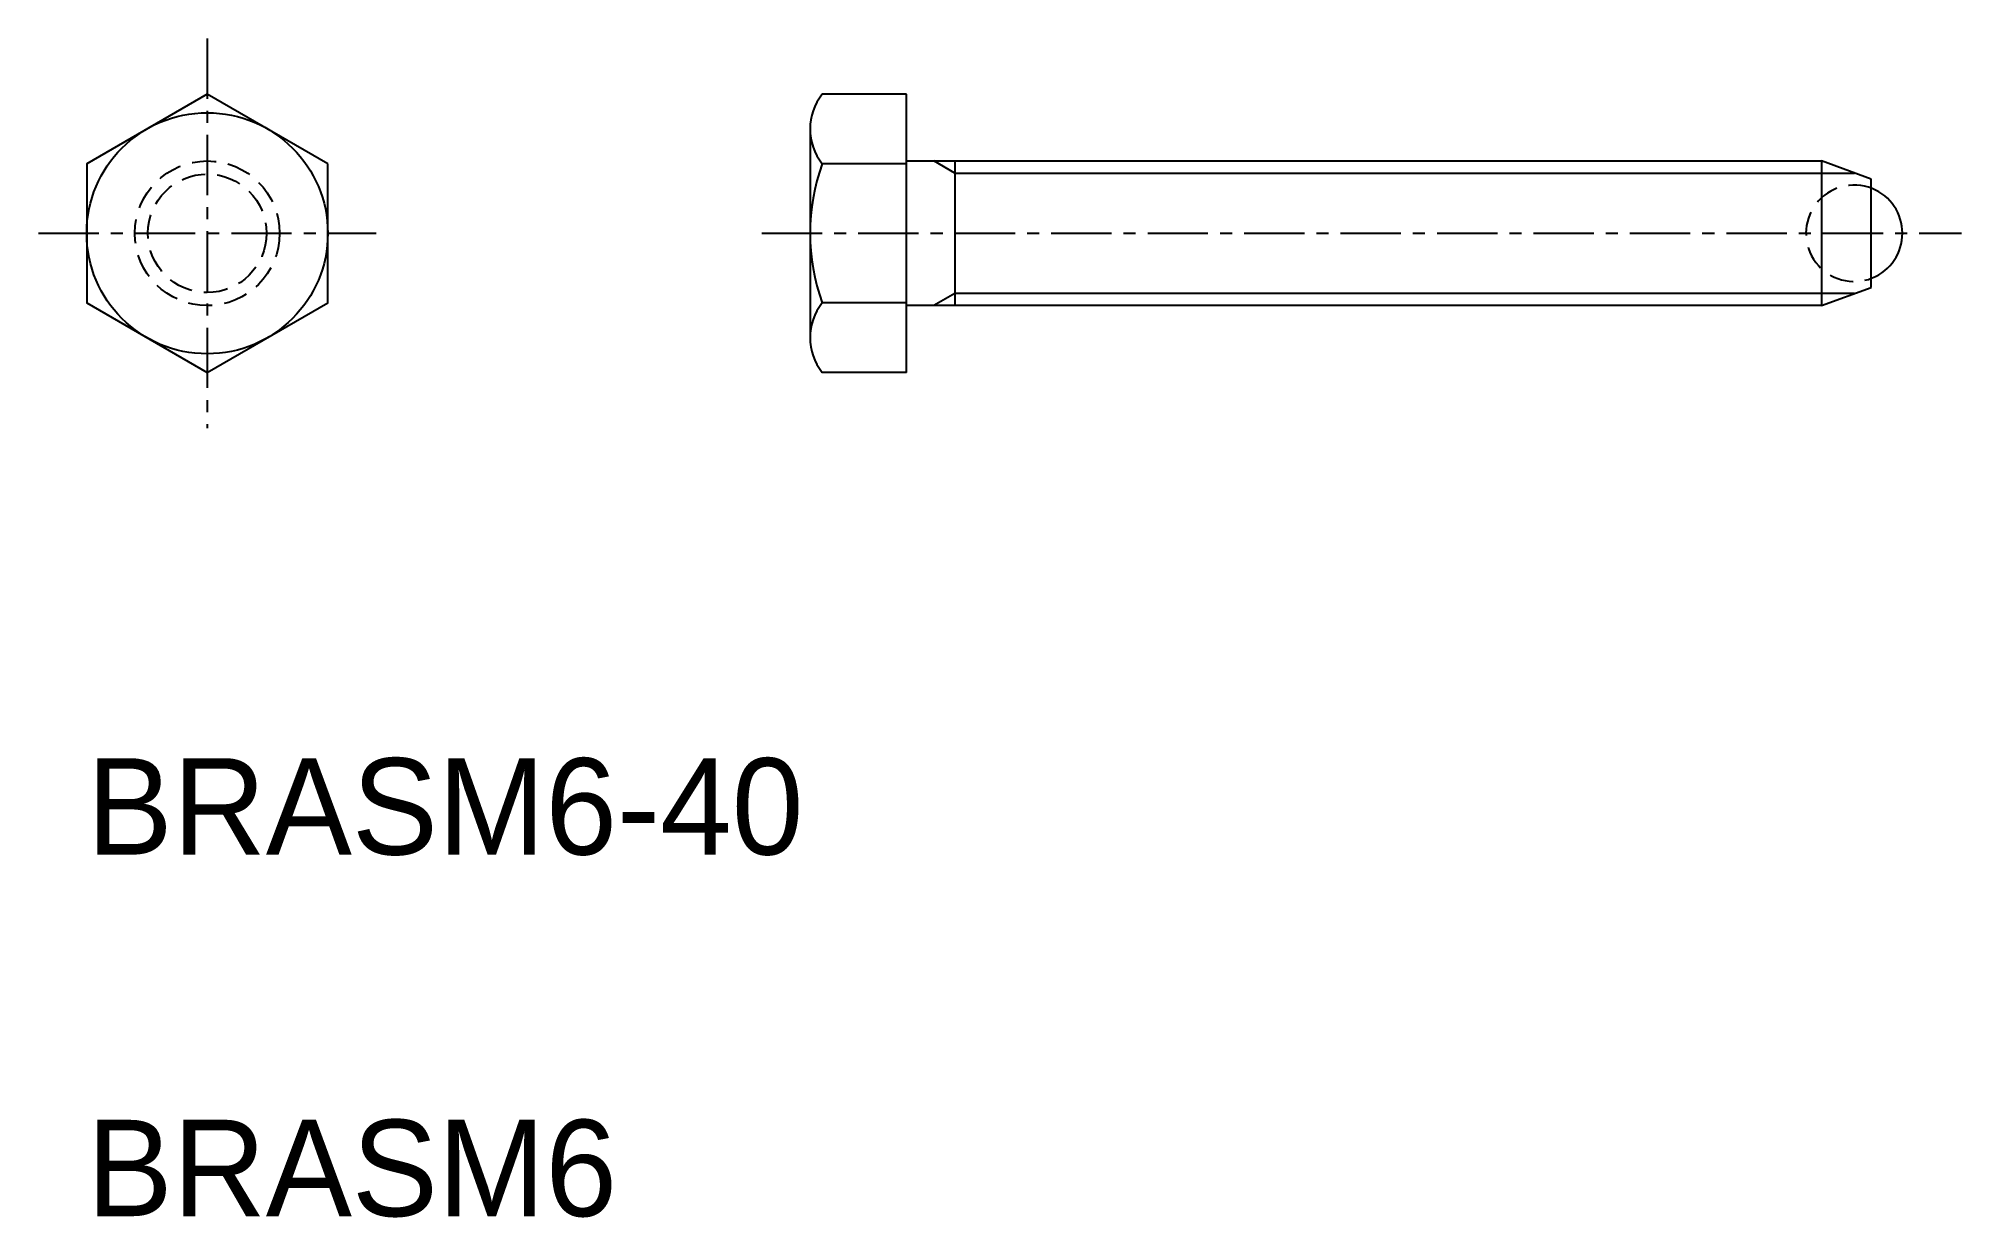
# Model space of a CAD drawing. Extents: x -3568.2 to -3488.4, y -593.8 to -544.9.
import ezdxf

# ---------------------------------------------------------------- set-up
doc = ezdxf.new("R2010")
doc.units = 0
doc.header["$LTSCALE"] = 2
doc.linetypes.add('CENTER', pattern=[2, 1.25, -0.25, 0.25, -0.25])
doc.linetypes.add('DASHED', pattern=[0.75, 0.5, -0.25])
doc.layers.get('0').update_dxf_attribs({"linetype": 'CONTINUOUS'})
doc.layers.add('CENTER', color=1, linetype='CENTER')

msp = doc.modelspace()

# ---------------------------------------------------------------- linework, layer by layer
at = {"color": 7, "linetype": 'CONTINUOUS'}
for p, q in [((-3532.157, -547.165), (-3535.657, -547.165)), ((-3532.157, -558.712), (-3532.157, -547.165)), ((-3536.157, -548.608), (-3536.157, -557.268)), ((-3532.157, -550.052), (-3535.657, -550.052)), ((-3532.157, -555.825), (-3535.657, -555.825)), ((-3532.157, -558.712), (-3535.657, -558.712))]:
    msp.add_line(p, q, dxfattribs=at)
for p, q in [((-3532.157, -549.938), (-3494.217, -549.938)), ((-3530.157, -549.938), (-3530.157, -555.938)), ((-3492.157, -550.688), (-3494.217, -549.938)), ((-3494.217, -549.938), (-3494.217, -555.938)), ((-3492.157, -555.188), (-3492.157, -550.688)), ((-3512.25, -555.438), (-3512.25, -555.438)), ((-3501.797, -555.438), (-3501.797, -555.438)), ((-3494.217, -555.938), (-3492.157, -555.188)), ((-3494.217, -555.938), (-3532.157, -555.938))]:
    msp.add_line(p, q)
at = {"color": 3, "linetype": 'CONTINUOUS'}
for p, q in [((-3530.157, -550.438), (-3531.023, -549.938)), ((-3530.157, -555.438), (-3531.023, -555.938))]:
    msp.add_line(p, q, dxfattribs=at)
at = {"color": 3}
for p, q in [((-3530.157, -550.438), (-3492.843, -550.438)), ((-3492.843, -555.438), (-3530.157, -555.438))]:
    msp.add_line(p, q, dxfattribs=at)
at = {"color": 7, "linetype": 'CONTINUOUS'}
msp.add_lwpolyline([(-3556.157, -550.052), (-3561.157, -547.165), (-3566.157, -550.052), (-3566.157, -555.825), (-3561.157, -558.712), (-3556.157, -555.825)], close=True, dxfattribs=at)
msp.add_circle((-3561.157, -552.938), 5, dxfattribs=at)
at = {"color": 3, "linetype": 'DASHED'}
for radius in [3, 2.458]:
    msp.add_circle((-3561.157, -552.938), radius, dxfattribs=at)
at = {"color": 7, "linetype": 'CONTINUOUS'}
for centre, radius, start, end in [((-3533.823, -548.608), 2.333, 141.78679, 218.21321), ((-3527.573, -552.938), 8.583, 160.34714, 199.65286), ((-3533.823, -557.268), 2.333, 141.78679, 218.21321)]:
    msp.add_arc(centre, radius, start, end, dxfattribs=at)
at = {"color": 3, "linetype": 'DASHED'}
msp.add_arc((-3492.857, -552.938), 2, 67.97569, 292.02431, dxfattribs=at)
msp.add_arc((-3492.857, -552.938), 2, 292.02431, 67.97569)
at = {"layer": 'CENTER', "color": 1, "linetype": 'CENTER'}
for p, q in [((-3561.157, -544.855), (-3561.157, -561.021)), ((-3568.157, -552.938), (-3554.157, -552.938)), ((-3538.157, -552.938), (-3488.407, -552.938))]:
    msp.add_line(p, q, dxfattribs=at)

# ---------------------------------------------------------------- texts
for s, p in [('BRASM6-40', (-3566.157, -578.712)), ('BRASM6', (-3566.157, -593.712))]:
    msp.add_text(s, height=4).set_placement(p)

doc.saveas('drawing.dxf')
